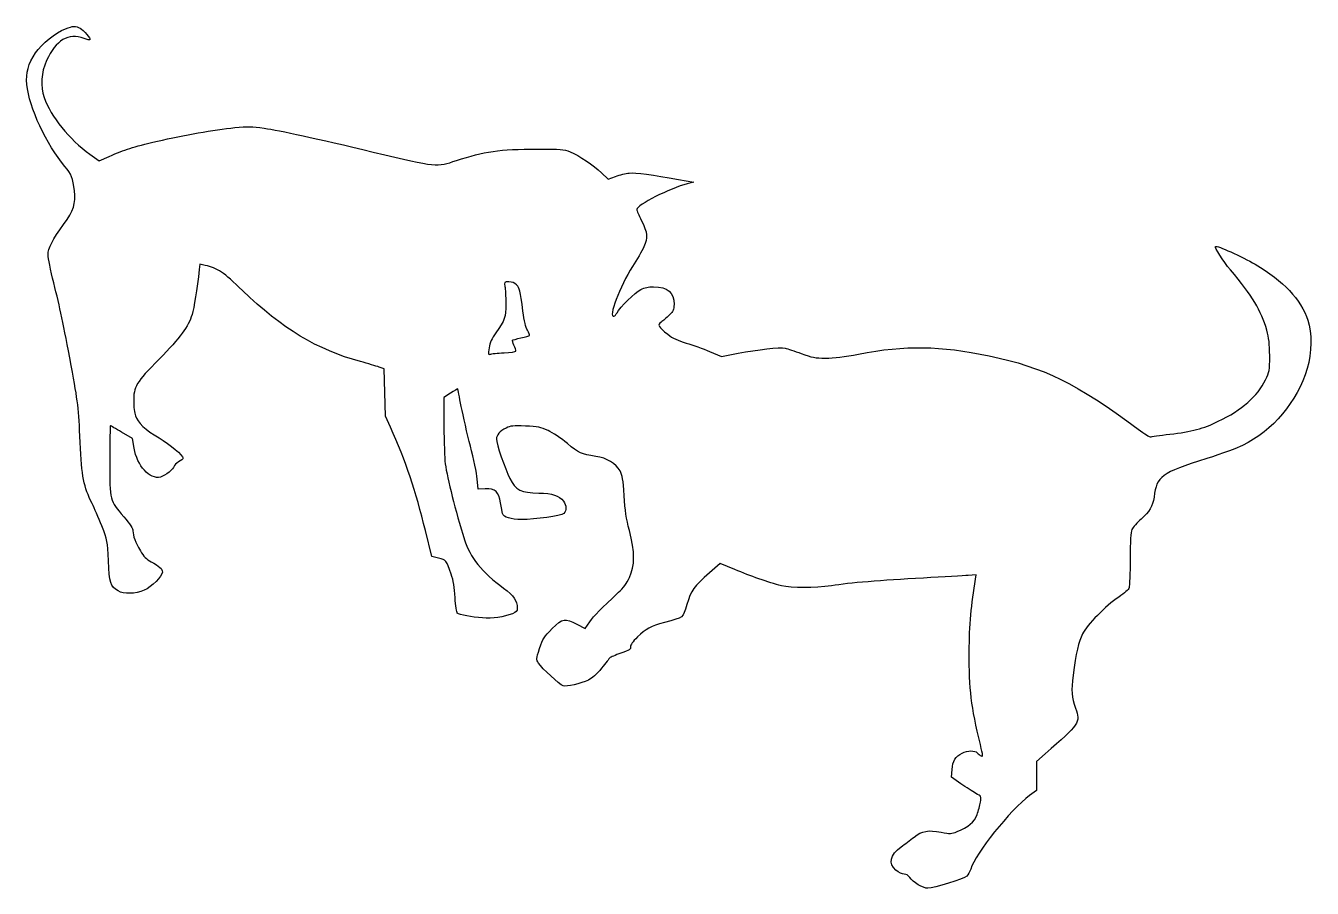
# Model space of a CAD drawing. Header units: centimetres. Extents: x -17.7 to 17.7, y -11.8 to 11.8.
import ezdxf

# ---------------------------------------------------------------- set-up
doc = ezdxf.new("R2010")
doc.units = ezdxf.units.CM
doc.header["$MEASUREMENT"] = 0
doc.layers.add('Layer 1', color=7, linetype='Continuous')

msp = doc.modelspace()

# ---------------------------------------------------------------- linework, layer by layer
at = {"layer": 'Layer 1'}
for points, knots in [([(-16.56292, 11.76514), (-16.83456, 11.65931), (-17.2085, 11.35592), (-17.38136, 11.10192), (-17.38136, 11.10192), (-17.58597, 10.80206), (-17.653, 10.55511), (-17.62125, 10.23761), (-17.62125, 10.23761), (-17.56128, 9.60261), (-17.08503, 8.58308), (-16.57703, 7.98689), (-16.57703, 7.98689), (-16.40417, 7.78581), (-16.35478, 7.65881), (-16.31597, 7.31661), (-16.31597, 7.31661), (-16.27364, 6.97442), (-16.34066, 6.76275), (-16.6123, 6.39586), (-16.6123, 6.39586), (-16.91569, 5.98311), (-17.03916, 5.73969), (-17.03916, 5.55625), (-17.03916, 5.55625), (-17.03916, 5.47864), (-16.9686, 5.12939), (-16.88394, 4.78719), (-16.88394, 4.78719), (-16.71108, 4.1028), (-16.61936, 3.66888), (-16.40769, 2.52236), (-16.40769, 2.52236), (-16.21366, 1.48167), (-16.20308, 1.38642), (-16.15722, 0.40569), (-16.15722, 0.40569), (-16.11489, -0.53975), (-16.06197, -0.80787), (-15.82914, -1.27), (-15.82914, -1.27), (-15.7727, -1.38642), (-15.65275, -1.66511), (-15.56456, -1.88736), (-15.56456, -1.88736), (-15.40581, -2.28953), (-15.40581, -2.29658), (-15.38464, -2.83986), (-15.38464, -2.83986), (-15.35995, -3.44311), (-15.3282, -3.54894), (-15.12006, -3.67242), (-15.12006, -3.67242), (-14.96484, -3.76414), (-14.64028, -3.75709), (-14.40039, -3.65125), (-14.40039, -3.65125), (-14.19931, -3.56306), (-13.89945, -3.26672), (-13.89945, -3.15383), (-13.89945, -3.15383), (-13.89945, -3.06564), (-13.98764, -2.98802), (-14.20989, -2.86808), (-14.20989, -2.86808), (-14.34747, -2.794), (-14.4145, -2.72697), (-14.50622, -2.56822), (-14.50622, -2.56822), (-14.64733, -2.32833), (-14.71083, -2.16253), (-14.71083, -2.02494), (-14.71083, -2.02494), (-14.71083, -1.95438), (-14.78139, -1.84502), (-14.9613, -1.63336), (-14.9613, -1.63336), (-15.35641, -1.17122), (-15.34583, -1.22061), (-15.34583, -0.09525), (-15.34583, -0.09525), (-15.34583, 0.43039), (-15.33877, 0.86431), (-15.33172, 0.86431), (-15.33172, 0.86431), (-15.32114, 0.86431), (-15.18355, 0.78317), (-15.02128, 0.68792), (-15.02128, 0.68792), (-15.02128, 0.68792), (-14.72495, 0.51153), (-14.72495, 0.51153), (-14.72495, 0.51153), (-14.72495, 0.51153), (-14.67909, 0.25047), (-14.67909, 0.25047), (-14.67909, 0.25047), (-14.59795, -0.23636), (-14.24517, -0.62089), (-13.95237, -0.54328), (-13.95237, -0.54328), (-13.82537, -0.508), (-13.58195, -0.31397), (-13.58195, -0.24695), (-13.58195, -0.24695), (-13.58195, -0.22226), (-13.52551, -0.16934), (-13.45848, -0.12701), (-13.45848, -0.12701), (-13.39145, -0.0882), (-13.33501, -0.04234), (-13.33501, -0.0247), (-13.33501, -0.0247), (-13.33501, 0.05291), (-13.69132, 0.35277), (-13.99118, 0.52916), (-13.99118, 0.52916), (-14.36512, 0.75141), (-14.58385, 0.95602), (-14.64382, 1.13947), (-14.64382, 1.13947), (-14.66851, 1.21003), (-14.68968, 1.38994), (-14.68968, 1.53458), (-14.68968, 1.53458), (-14.69321, 1.94027), (-14.62971, 2.04611), (-13.99118, 2.69522), (-13.99118, 2.69522), (-13.40204, 3.29494), (-13.1939, 3.57716), (-13.08807, 3.91936), (-13.08807, 3.91936), (-13.03163, 4.10633), (-12.95049, 4.6108), (-12.89051, 5.15408), (-12.89051, 5.15408), (-12.89051, 5.15408), (-12.87287, 5.30225), (-12.87287, 5.30225), (-12.87287, 5.30225), (-12.87287, 5.30225), (-12.7247, 5.26697), (-12.7247, 5.26697), (-12.7247, 5.26697), (-12.38956, 5.19289), (-12.22023, 5.08), (-11.70164, 4.57553), (-11.70164, 4.57553), (-10.61861, 3.53131), (-9.64495, 2.9457), (-8.46667, 2.6282), (-8.46667, 2.6282), (-8.26206, 2.57176), (-8.03275, 2.50473), (-7.95514, 2.47651), (-7.95514, 2.47651), (-7.95514, 2.47651), (-7.81403, 2.42712), (-7.81403, 2.42712), (-7.81403, 2.42712), (-7.81403, 2.42712), (-7.79639, 1.77801), (-7.79639, 1.77801), (-7.79639, 1.77801), (-7.79639, 1.77801), (-7.77875, 1.1289), (-7.77875, 1.1289), (-7.77875, 1.1289), (-7.77875, 1.1289), (-7.64469, 0.82904), (-7.64469, 0.82904), (-7.64469, 0.82904), (-7.22136, -0.10229), (-6.94266, -0.93485), (-6.68161, -2.01435), (-6.68161, -2.01435), (-6.68161, -2.01435), (-6.50875, -2.72696), (-6.50875, -2.72696), (-6.50875, -2.72696), (-6.50875, -2.72696), (-6.32178, -2.76929), (-6.32178, -2.76929), (-6.32178, -2.76929), (-6.11364, -2.81515), (-6.10306, -2.82926), (-5.97606, -3.20673), (-5.97606, -3.20673), (-5.91256, -3.38665), (-5.88081, -3.57009), (-5.8667, -3.85584), (-5.8667, -3.85584), (-5.85612, -4.07456), (-5.82789, -4.26506), (-5.80673, -4.27917), (-5.80673, -4.27917), (-5.74676, -4.32503), (-5.41162, -4.38853), (-5.11529, -4.41323), (-5.11529, -4.41323), (-4.84012, -4.43792), (-4.54026, -4.39206), (-4.29332, -4.29681), (-4.29332, -4.29681), (-4.18396, -4.25095), (-4.16279, -4.22625), (-4.16279, -4.14159), (-4.16279, -4.14159), (-4.16279, -3.93698), (-4.25098, -3.80645), (-4.53673, -3.59478), (-4.53673, -3.59478), (-5.12234, -3.16439), (-5.46806, -2.734), (-5.6127, -2.26481), (-5.6127, -2.26481), (-5.85964, -1.47106), (-6.07837, -0.58559), (-6.13834, -0.17637), (-6.13834, -0.17637), (-6.15598, -0.03879), (-6.17362, 0.42335), (-6.17362, 0.85374), (-6.17362, 0.85374), (-6.17362, 0.85374), (-6.17362, 1.63691), (-6.17362, 1.63691), (-6.17362, 1.63691), (-6.17362, 1.63691), (-5.99018, 1.76038), (-5.99018, 1.76038), (-5.99018, 1.76038), (-5.88787, 1.83094), (-5.80321, 1.88032), (-5.79615, 1.8768), (-5.79615, 1.8768), (-5.79262, 1.86974), (-5.74676, 1.65455), (-5.69737, 1.39349), (-5.69737, 1.39349), (-5.64798, 1.13243), (-5.53509, 0.64207), (-5.4469, 0.30341), (-5.4469, 0.30341), (-5.35871, -0.03526), (-5.27404, -0.44095), (-5.26346, -0.59617), (-5.26346, -0.59617), (-5.26346, -0.59617), (-5.23877, -0.87839), (-5.23877, -0.87839), (-5.23877, -0.87839), (-5.23877, -0.87839), (-5.04121, -0.86781), (-5.04121, -0.86781), (-5.04121, -0.86781), (-4.76252, -0.85723), (-4.66727, -0.94189), (-4.61788, -1.25234), (-4.61788, -1.25234), (-4.60024, -1.37934), (-4.57555, -1.50987), (-4.56496, -1.54515), (-4.56496, -1.54515), (-4.53321, -1.64746), (-4.33213, -1.71096), (-4.04285, -1.71096), (-4.04285, -1.71096), (-3.66538, -1.71096), (-2.95982, -1.60865), (-2.88574, -1.54163), (-2.88574, -1.54163), (-2.80107, -1.47107), (-2.8046, -1.31938), (-2.8928, -1.21002), (-2.8928, -1.21002), (-3.01627, -1.04774), (-3.19619, -0.9913), (-3.57013, -0.98424), (-3.57013, -0.98424), (-4.05344, -0.97718), (-4.20866, -0.89957), (-4.36388, -0.58207), (-4.36388, -0.58207), (-4.49794, -0.31043), (-4.73782, 0.37749), (-4.7343, 0.50096), (-4.7343, 0.50096), (-4.7343, 0.60679), (-4.64258, 0.71263), (-4.46619, 0.80082), (-4.46619, 0.80082), (-4.34272, 0.86432), (-4.27569, 0.87138), (-3.93702, 0.85726), (-3.93702, 0.85726), (-3.59835, 0.84315), (-3.51369, 0.82551), (-3.31613, 0.73379), (-3.31613, 0.73379), (-3.18913, 0.67735), (-2.95277, 0.51507), (-2.78696, 0.37748), (-2.78696, 0.37748), (-2.47652, 0.11642), (-2.40596, 0.08467), (-2.00027, 0.0247), (-2.00027, 0.0247), (-1.70041, -0.02116), (-1.45699, -0.16933), (-1.34058, -0.37394), (-1.34058, -0.37394), (-1.27002, -0.50094), (-1.25591, -0.59619), (-1.22769, -1.0548), (-1.22769, -1.0548), (-1.203, -1.46402), (-1.17125, -1.68627), (-1.08305, -2.01083), (-1.08305, -2.01083), (-0.92783, -2.6035), (-0.92783, -2.97391), (-1.08305, -3.302), (-1.08305, -3.302), (-1.15713, -3.46075), (-1.25238, -3.59481), (-1.37938, -3.70769), (-1.37938, -3.70769), (-1.87327, -4.16277), (-2.05319, -4.34622), (-2.17313, -4.51555), (-2.17313, -4.51555), (-2.17313, -4.51555), (-2.30013, -4.70252), (-2.30013, -4.70252), (-2.30013, -4.70252), (-2.30013, -4.70252), (-2.52944, -4.58258), (-2.52944, -4.58258), (-2.52944, -4.58258), (-2.85752, -4.40972), (-2.90691, -4.41677), (-3.19972, -4.70605), (-3.19972, -4.70605), (-3.43255, -4.9283), (-3.45725, -4.97063), (-3.54897, -5.24933), (-3.54897, -5.24933), (-3.64422, -5.54919), (-3.64422, -5.54919), (-3.57719, -5.65502), (-3.57719, -5.65502), (-3.48547, -5.79613), (-2.99863, -6.24416), (-2.90338, -6.27591), (-2.90338, -6.27591), (-2.80813, -6.30766), (-2.42007, -6.21594), (-2.20841, -6.11716), (-2.20841, -6.11716), (-2.09905, -6.06777), (-1.98616, -5.96547), (-1.84858, -5.7926), (-1.84858, -5.7926), (-1.73569, -5.65149), (-1.63339, -5.52449), (-1.61927, -5.50685), (-1.61927, -5.50685), (-1.60516, -5.49274), (-1.46758, -5.43277), (-1.31588, -5.37985), (-1.31588, -5.37985), (-1.07952, -5.29518), (-1.04071, -5.27049), (-1.0513, -5.20346), (-1.0513, -5.20346), (-1.05483, -5.15054), (-0.99838, -5.0694), (-0.86433, -4.93535), (-0.86433, -4.93535), (-0.62797, -4.70957), (-0.49744, -4.63902), (-0.1235, -4.53671), (-0.1235, -4.53671), (0.42683, -4.38502), (0.37039, -4.43088), (0.49033, -4.04635), (0.49033, -4.04635), (0.6138, -3.65477), (0.68436, -3.55246), (1.11827, -3.17499), (1.11827, -3.17499), (1.11827, -3.17499), (1.41108, -2.91746), (1.41108, -2.91746), (1.41108, -2.91746), (1.41108, -2.91746), (1.80972, -3.08327), (1.80972, -3.08327), (1.80972, -3.08327), (2.22953, -3.26319), (2.734, -3.43605), (3.0903, -3.52777), (3.0903, -3.52777), (3.37252, -3.5948), (4.00047, -3.59833), (4.46261, -3.52777), (4.46261, -3.52777), (4.96003, -3.45016), (5.81728, -3.3796), (6.98497, -3.3161), (6.98497, -3.3161), (7.53883, -3.28788), (8.09269, -3.25613), (8.21616, -3.24554), (8.21616, -3.24554), (8.21616, -3.24554), (8.43841, -3.23143), (8.43841, -3.23143), (8.43841, -3.23143), (8.43841, -3.23143), (8.42077, -3.34432), (8.42077, -3.34432), (8.42077, -3.34432), (8.2973, -4.03576), (8.24791, -4.61079), (8.24438, -5.34457), (8.24438, -5.34457), (8.24085, -6.38174), (8.29377, -6.83329), (8.5513, -7.89163), (8.5513, -7.89163), (8.62538, -8.19855), (8.62891, -8.2303), (8.57247, -8.20207), (8.57247, -8.20207), (8.54072, -8.18443), (8.49486, -8.14563), (8.46664, -8.1174), (8.46664, -8.1174), (8.40667, -8.04332), (8.195, -8.04684), (8.04683, -8.12446), (8.04683, -8.12446), (7.86691, -8.21265), (7.79283, -8.33613), (7.77166, -8.57602), (7.77166, -8.57602), (7.77166, -8.57602), (7.75755, -8.78416), (7.75755, -8.78416), (7.75755, -8.78416), (7.75755, -8.78416), (8.01508, -8.96408), (8.01508, -8.96408), (8.01508, -8.96408), (8.15619, -9.06286), (8.33964, -9.1828), (8.4243, -9.22866), (8.4243, -9.22866), (8.57952, -9.31333), (8.57952, -9.31333), (8.55483, -9.46855), (8.55483, -9.46855), (8.54072, -9.55674), (8.49839, -9.71197), (8.45958, -9.81427), (8.45958, -9.81427), (8.38197, -10.02241), (8.22322, -10.15646), (7.91277, -10.27994), (7.91277, -10.27994), (7.75049, -10.34344), (7.72227, -10.34344), (7.47533, -10.29758), (7.47533, -10.29758), (7.11902, -10.22702), (6.95675, -10.25525), (6.73097, -10.43164), (6.73097, -10.43164), (6.62866, -10.50925), (6.46639, -10.6292), (6.37466, -10.69622), (6.37466, -10.69622), (6.06774, -10.922), (6.01483, -11.15836), (6.23355, -11.33828), (6.23355, -11.33828), (6.30763, -11.40178), (6.40641, -11.44764), (6.45933, -11.44764), (6.45933, -11.44764), (6.52283, -11.44764), (6.57222, -11.47939), (6.61102, -11.53936), (6.61102, -11.53936), (6.69921, -11.66989), (6.97791, -11.83569), (7.11196, -11.83569), (7.11196, -11.83569), (7.26365, -11.83569), (8.10327, -11.57463), (8.18088, -11.50408), (8.18088, -11.50408), (8.21616, -11.47233), (8.26202, -11.38414), (8.28671, -11.31005), (8.28671, -11.31005), (8.41018, -10.88672), (9.36974, -9.68727), (9.90243, -9.28511), (9.90243, -9.28511), (9.90243, -9.28511), (10.0894, -9.14753), (10.0894, -9.14753), (10.0894, -9.14753), (10.0894, -9.14753), (10.0894, -8.74889), (10.0894, -8.74889), (10.0894, -8.74889), (10.0894, -8.74889), (10.0894, -8.35025), (10.0894, -8.35025), (10.0894, -8.35025), (10.0894, -8.35025), (10.32929, -8.14564), (10.32929, -8.14564), (10.32929, -8.14564), (11.27473, -7.32367), (11.30296, -7.28133), (11.16185, -6.89328), (11.16185, -6.89328), (11.05249, -6.58284), (11.04191, -6.41703), (11.09482, -5.98664), (11.09482, -5.98664), (11.17243, -5.37633), (11.24299, -5.06589), (11.35235, -4.8507), (11.35235, -4.8507), (11.47582, -4.60376), (11.99441, -4.07459), (12.34718, -3.84176), (12.34718, -3.84176), (12.51299, -3.72887), (12.61882, -3.63715), (12.63293, -3.5807), (12.63293, -3.5807), (12.64704, -3.53131), (12.65762, -3.17853), (12.66115, -2.79401), (12.66115, -2.79401), (12.66468, -2.29659), (12.67879, -2.06376), (12.71054, -1.98262), (12.71054, -1.98262), (12.73876, -1.91912), (12.85165, -1.79212), (12.96101, -1.69687), (12.96101, -1.69687), (13.19032, -1.50284), (13.28204, -1.34409), (13.31732, -1.09362), (13.31732, -1.09362), (13.39493, -0.51154), (13.49371, -0.44098), (14.76371, -0.03529), (14.76371, -0.03529), (15.17293, 0.09524), (15.6139, 0.25752), (15.74796, 0.32454), (15.74796, 0.32454), (16.57699, 0.73023), (17.24727, 1.52751), (17.5189, 2.43415), (17.5189, 2.43415), (17.64943, 2.87159), (17.66001, 3.4184), (17.54007, 3.76059), (17.54007, 3.76059), (17.33899, 4.34267), (16.86979, 4.84362), (16.09368, 5.2987), (16.09368, 5.2987), (15.73737, 5.51037), (15.03887, 5.82434), (15.0036, 5.78906), (15.0036, 5.78906), (14.97185, 5.75731), (15.20468, 5.39395), (15.41635, 5.14348), (15.41635, 5.14348), (16.01254, 4.4344), (16.25949, 4.0287), (16.41118, 3.49248), (16.41118, 3.49248), (16.47115, 3.27023), (16.48879, 3.11854), (16.49232, 2.78692), (16.49232, 2.78692), (16.49232, 2.37417), (16.48879, 2.353), (16.3759, 2.1237), (16.3759, 2.1237), (16.15365, 1.67214), (15.72679, 1.2982), (15.08121, 0.98776), (15.08121, 0.98776), (14.6614, 0.78315), (14.35449, 0.70201), (13.74771, 0.63498), (13.74771, 0.63498), (13.47254, 0.60323), (13.23618, 0.56795), (13.21854, 0.55737), (13.21854, 0.55737), (13.20443, 0.55031), (13.05273, 0.64556), (12.8834, 0.76904), (12.8834, 0.76904), (11.1689, 2.03904), (10.30459, 2.4659), (8.79118, 2.7834), (8.79118, 2.7834), (7.43299, 3.06915), (6.51224, 3.08326), (5.20343, 2.83279), (5.20343, 2.83279), (4.82596, 2.75871), (4.52962, 2.72343), (4.30385, 2.72343), (4.30385, 2.72343), (4.00399, 2.72343), (3.93343, 2.73754), (3.63357, 2.8469), (3.63357, 2.8469), (3.45013, 2.91746), (3.25257, 2.98448), (3.1926, 2.99507), (3.1926, 2.99507), (3.03738, 3.02682), (2.43413, 2.95979), (1.90496, 2.85396), (1.90496, 2.85396), (1.90496, 2.85396), (1.44635, 2.76224), (1.44635, 2.76224), (1.44635, 2.76224), (1.44635, 2.76224), (1.11827, 2.90335), (1.11827, 2.90335), (1.11827, 2.90335), (0.94188, 2.98096), (0.6526, 3.08679), (0.47621, 3.13618), (0.47621, 3.13618), (0.24338, 3.20321), (0.11285, 3.26671), (-0.03179, 3.37607), (-0.03179, 3.37607), (-0.29285, 3.58421), (-0.32107, 3.6336), (-0.21171, 3.71121), (-0.21171, 3.71121), (-0.16232, 3.74296), (-0.06354, 3.82763), (0.01054, 3.90171), (0.01054, 3.90171), (0.12343, 4.0146), (0.14107, 4.0534), (0.14107, 4.19452), (0.14107, 4.19452), (0.14107, 4.52966), (-0.02826, 4.6743), (-0.41985, 4.67783), (-0.41985, 4.67783), (-0.56096, 4.68136), (-0.66679, 4.66019), (-0.7691, 4.60727), (-0.7691, 4.60727), (-0.92432, 4.52966), (-1.35118, 4.10985), (-1.42174, 3.96874), (-1.42174, 3.96874), (-1.44643, 3.92288), (-1.48524, 3.88055), (-1.50641, 3.86996), (-1.50641, 3.86996), (-1.67927, 3.81704), (-1.34766, 4.69546), (-0.99488, 5.23874), (-0.99488, 5.23874), (-0.87846, 5.42218), (-0.73735, 5.6656), (-0.68444, 5.77849), (-0.68444, 5.77849), (-0.57155, 6.03249), (-0.58213, 6.15949), (-0.75852, 6.50874), (-0.75852, 6.50874), (-0.82555, 6.6428), (-0.88199, 6.77685), (-0.88199, 6.80155), (-0.88199, 6.80155), (-0.88199, 6.92149), (0.03523, 7.39069), (0.5009, 7.51063), (0.5009, 7.51063), (0.5009, 7.51063), (0.68082, 7.55649), (0.68082, 7.55649), (0.68082, 7.55649), (0.68082, 7.55649), (0.26101, 7.63057), (0.26101, 7.63057), (0.26101, 7.63057), (-0.43396, 7.75757), (-0.91727, 7.82107), (-1.09013, 7.80343), (-1.09013, 7.80343), (-1.17832, 7.79637), (-1.34766, 7.75404), (-1.46055, 7.71171), (-1.46055, 7.71171), (-1.46055, 7.71171), (-1.66869, 7.6341), (-1.66869, 7.6341), (-1.66869, 7.6341), (-1.66869, 7.6341), (-1.84861, 7.80696), (-1.84861, 7.80696), (-1.84861, 7.80696), (-2.07439, 8.02568), (-2.45539, 8.28321), (-2.71292, 8.38552), (-2.71292, 8.38552), (-2.89636, 8.4596), (-2.96339, 8.46666), (-3.59839, 8.46313), (-3.59839, 8.46313), (-4.66731, 8.4596), (-5.05889, 8.40316), (-5.82795, 8.14916), (-5.82795, 8.14916), (-6.39239, 7.96572), (-6.32889, 7.95866), (-8.11395, 8.38199), (-8.11395, 8.38199), (-9.67676, 8.75593), (-10.69276, 8.97818), (-11.10551, 9.03463), (-11.10551, 9.03463), (-11.44418, 9.08402), (-11.56765, 9.08755), (-11.90984, 9.05227), (-11.90984, 9.05227), (-12.50251, 8.9923), (-13.29978, 8.85119), (-14.04062, 8.67833), (-14.04062, 8.67833), (-14.73206, 8.51605), (-14.91551, 8.45608), (-15.36001, 8.26205), (-15.36001, 8.26205), (-15.36001, 8.26205), (-15.63518, 8.13858), (-15.63518, 8.13858), (-15.63518, 8.13858), (-15.63518, 8.13858), (-15.88918, 8.3185), (-15.88918, 8.3185), (-15.88918, 8.3185), (-16.46774, 8.73831), (-16.96162, 9.34861), (-17.1486, 9.87778), (-17.1486, 9.87778), (-17.25796, 10.1847), (-17.22974, 10.5657), (-17.08157, 10.89378), (-17.08157, 10.89378), (-16.82051, 11.45822), (-16.4889, 11.65578), (-16.05146, 11.50056), (-16.05146, 11.50056), (-15.96679, 11.47234), (-15.89271, 11.45117), (-15.88918, 11.45823), (-15.88918, 11.45823), (-15.86096, 11.48645), (-16.06557, 11.7334), (-16.15729, 11.78279), (-16.15729, 11.78279), (-16.28782, 11.84982), (-16.34779, 11.84629), (-16.56298, 11.76515), (-16.56298, 11.76515), (-16.56298, 11.76515), (-16.56292, 11.76514), (-16.56292, 11.76514)], [0, 0, 0, 0, 0.00497512, 0.00497512, 0.00497512, 0.00497512, 0.00995025, 0.00995025, 0.00995025, 0.00995025, 0.01492537, 0.01492537, 0.01492537, 0.01492537, 0.0199005, 0.0199005, 0.0199005, 0.0199005, 0.02487562, 0.02487562, 0.02487562, 0.02487562, 0.02985075, 0.02985075, 0.02985075, 0.02985075, 0.03482587, 0.03482587, 0.03482587, 0.03482587, 0.039801, 0.039801, 0.039801, 0.039801, 0.04477612, 0.04477612, 0.04477612, 0.04477612, 0.04975124, 0.04975124, 0.04975124, 0.04975124, 0.05472637, 0.05472637, 0.05472637, 0.05472637, 0.05970149, 0.05970149, 0.05970149, 0.05970149, 0.06467662, 0.06467662, 0.06467662, 0.06467662, 0.06965174, 0.06965174, 0.06965174, 0.06965174, 0.07462687, 0.07462687, 0.07462687, 0.07462687, 0.07960199, 0.07960199, 0.07960199, 0.07960199, 0.08457711, 0.08457711, 0.08457711, 0.08457711, 0.08955224, 0.08955224, 0.08955224, 0.08955224, 0.09452736, 0.09452736, 0.09452736, 0.09452736, 0.09950249, 0.09950249, 0.09950249, 0.09950249, 0.10447761, 0.10447761, 0.10447761, 0.10447761, 0.10945274, 0.10945274, 0.10945274, 0.10945274, 0.11442786, 0.11442786, 0.11442786, 0.11442786, 0.11940299, 0.11940299, 0.11940299, 0.11940299, 0.12437811, 0.12437811, 0.12437811, 0.12437811, 0.12935323, 0.12935323, 0.12935323, 0.12935323, 0.13432836, 0.13432836, 0.13432836, 0.13432836, 0.13930348, 0.13930348, 0.13930348, 0.13930348, 0.14427861, 0.14427861, 0.14427861, 0.14427861, 0.14925373, 0.14925373, 0.14925373, 0.14925373, 0.15422886, 0.15422886, 0.15422886, 0.15422886, 0.15920398, 0.15920398, 0.15920398, 0.15920398, 0.1641791, 0.1641791, 0.1641791, 0.1641791, 0.16915423, 0.16915423, 0.16915423, 0.16915423, 0.17412935, 0.17412935, 0.17412935, 0.17412935, 0.17910448, 0.17910448, 0.17910448, 0.17910448, 0.1840796, 0.1840796, 0.1840796, 0.1840796, 0.18905473, 0.18905473, 0.18905473, 0.18905473, 0.19402985, 0.19402985, 0.19402985, 0.19402985, 0.19900498, 0.19900498, 0.19900498, 0.19900498, 0.2039801, 0.2039801, 0.2039801, 0.2039801, 0.20895522, 0.20895522, 0.20895522, 0.20895522, 0.21393035, 0.21393035, 0.21393035, 0.21393035, 0.21890547, 0.21890547, 0.21890547, 0.21890547, 0.2238806, 0.2238806, 0.2238806, 0.2238806, 0.22885572, 0.22885572, 0.22885572, 0.22885572, 0.23383085, 0.23383085, 0.23383085, 0.23383085, 0.23880597, 0.23880597, 0.23880597, 0.23880597, 0.24378109, 0.24378109, 0.24378109, 0.24378109, 0.24875622, 0.24875622, 0.24875622, 0.24875622, 0.25373134, 0.25373134, 0.25373134, 0.25373134, 0.25870647, 0.25870647, 0.25870647, 0.25870647, 0.26368159, 0.26368159, 0.26368159, 0.26368159, 0.26865672, 0.26865672, 0.26865672, 0.26865672, 0.27363184, 0.27363184, 0.27363184, 0.27363184, 0.27860697, 0.27860697, 0.27860697, 0.27860697, 0.28358209, 0.28358209, 0.28358209, 0.28358209, 0.28855721, 0.28855721, 0.28855721, 0.28855721, 0.29353234, 0.29353234, 0.29353234, 0.29353234, 0.29850746, 0.29850746, 0.29850746, 0.29850746, 0.30348259, 0.30348259, 0.30348259, 0.30348259, 0.30845771, 0.30845771, 0.30845771, 0.30845771, 0.31343284, 0.31343284, 0.31343284, 0.31343284, 0.31840796, 0.31840796, 0.31840796, 0.31840796, 0.32338308, 0.32338308, 0.32338308, 0.32338308, 0.32835821, 0.32835821, 0.32835821, 0.32835821, 0.33333333, 0.33333333, 0.33333333, 0.33333333, 0.33830846, 0.33830846, 0.33830846, 0.33830846, 0.34328358, 0.34328358, 0.34328358, 0.34328358, 0.34825871, 0.34825871, 0.34825871, 0.34825871, 0.35323383, 0.35323383, 0.35323383, 0.35323383, 0.35820896, 0.35820896, 0.35820896, 0.35820896, 0.36318408, 0.36318408, 0.36318408, 0.36318408, 0.3681592, 0.3681592, 0.3681592, 0.3681592, 0.37313433, 0.37313433, 0.37313433, 0.37313433, 0.37810945, 0.37810945, 0.37810945, 0.37810945, 0.38308458, 0.38308458, 0.38308458, 0.38308458, 0.3880597, 0.3880597, 0.3880597, 0.3880597, 0.39303483, 0.39303483, 0.39303483, 0.39303483, 0.39800995, 0.39800995, 0.39800995, 0.39800995, 0.40298507, 0.40298507, 0.40298507, 0.40298507, 0.4079602, 0.4079602, 0.4079602, 0.4079602, 0.41293532, 0.41293532, 0.41293532, 0.41293532, 0.41791045, 0.41791045, 0.41791045, 0.41791045, 0.42288557, 0.42288557, 0.42288557, 0.42288557, 0.4278607, 0.4278607, 0.4278607, 0.4278607, 0.43283582, 0.43283582, 0.43283582, 0.43283582, 0.43781095, 0.43781095, 0.43781095, 0.43781095, 0.44278607, 0.44278607, 0.44278607, 0.44278607, 0.44776119, 0.44776119, 0.44776119, 0.44776119, 0.45273632, 0.45273632, 0.45273632, 0.45273632, 0.45771144, 0.45771144, 0.45771144, 0.45771144, 0.46268657, 0.46268657, 0.46268657, 0.46268657, 0.46766169, 0.46766169, 0.46766169, 0.46766169, 0.47263682, 0.47263682, 0.47263682, 0.47263682, 0.47761194, 0.47761194, 0.47761194, 0.47761194, 0.48258706, 0.48258706, 0.48258706, 0.48258706, 0.48756219, 0.48756219, 0.48756219, 0.48756219, 0.49253731, 0.49253731, 0.49253731, 0.49253731, 0.49751244, 0.49751244, 0.49751244, 0.49751244, 0.50248756, 0.50248756, 0.50248756, 0.50248756, 0.50746269, 0.50746269, 0.50746269, 0.50746269, 0.51243781, 0.51243781, 0.51243781, 0.51243781, 0.51741294, 0.51741294, 0.51741294, 0.51741294, 0.52238806, 0.52238806, 0.52238806, 0.52238806, 0.52736318, 0.52736318, 0.52736318, 0.52736318, 0.53233831, 0.53233831, 0.53233831, 0.53233831, 0.53731343, 0.53731343, 0.53731343, 0.53731343, 0.54228856, 0.54228856, 0.54228856, 0.54228856, 0.54726368, 0.54726368, 0.54726368, 0.54726368, 0.55223881, 0.55223881, 0.55223881, 0.55223881, 0.55721393, 0.55721393, 0.55721393, 0.55721393, 0.56218905, 0.56218905, 0.56218905, 0.56218905, 0.56716418, 0.56716418, 0.56716418, 0.56716418, 0.5721393, 0.5721393, 0.5721393, 0.5721393, 0.57711443, 0.57711443, 0.57711443, 0.57711443, 0.58208955, 0.58208955, 0.58208955, 0.58208955, 0.58706468, 0.58706468, 0.58706468, 0.58706468, 0.5920398, 0.5920398, 0.5920398, 0.5920398, 0.59701493, 0.59701493, 0.59701493, 0.59701493, 0.60199005, 0.60199005, 0.60199005, 0.60199005, 0.60696517, 0.60696517, 0.60696517, 0.60696517, 0.6119403, 0.6119403, 0.6119403, 0.6119403, 0.61691542, 0.61691542, 0.61691542, 0.61691542, 0.62189055, 0.62189055, 0.62189055, 0.62189055, 0.62686567, 0.62686567, 0.62686567, 0.62686567, 0.6318408, 0.6318408, 0.6318408, 0.6318408, 0.63681592, 0.63681592, 0.63681592, 0.63681592, 0.64179104, 0.64179104, 0.64179104, 0.64179104, 0.64676617, 0.64676617, 0.64676617, 0.64676617, 0.65174129, 0.65174129, 0.65174129, 0.65174129, 0.65671642, 0.65671642, 0.65671642, 0.65671642, 0.66169154, 0.66169154, 0.66169154, 0.66169154, 0.66666667, 0.66666667, 0.66666667, 0.66666667, 0.67164179, 0.67164179, 0.67164179, 0.67164179, 0.67661692, 0.67661692, 0.67661692, 0.67661692, 0.68159204, 0.68159204, 0.68159204, 0.68159204, 0.68656716, 0.68656716, 0.68656716, 0.68656716, 0.69154229, 0.69154229, 0.69154229, 0.69154229, 0.69651741, 0.69651741, 0.69651741, 0.69651741, 0.70149254, 0.70149254, 0.70149254, 0.70149254, 0.70646766, 0.70646766, 0.70646766, 0.70646766, 0.71144279, 0.71144279, 0.71144279, 0.71144279, 0.71641791, 0.71641791, 0.71641791, 0.71641791, 0.72139303, 0.72139303, 0.72139303, 0.72139303, 0.72636816, 0.72636816, 0.72636816, 0.72636816, 0.73134328, 0.73134328, 0.73134328, 0.73134328, 0.73631841, 0.73631841, 0.73631841, 0.73631841, 0.74129353, 0.74129353, 0.74129353, 0.74129353, 0.74626866, 0.74626866, 0.74626866, 0.74626866, 0.75124378, 0.75124378, 0.75124378, 0.75124378, 0.75621891, 0.75621891, 0.75621891, 0.75621891, 0.76119403, 0.76119403, 0.76119403, 0.76119403, 0.76616915, 0.76616915, 0.76616915, 0.76616915, 0.77114428, 0.77114428, 0.77114428, 0.77114428, 0.7761194, 0.7761194, 0.7761194, 0.7761194, 0.78109453, 0.78109453, 0.78109453, 0.78109453, 0.78606965, 0.78606965, 0.78606965, 0.78606965, 0.79104478, 0.79104478, 0.79104478, 0.79104478, 0.7960199, 0.7960199, 0.7960199, 0.7960199, 0.80099502, 0.80099502, 0.80099502, 0.80099502, 0.80597015, 0.80597015, 0.80597015, 0.80597015, 0.81094527, 0.81094527, 0.81094527, 0.81094527, 0.8159204, 0.8159204, 0.8159204, 0.8159204, 0.82089552, 0.82089552, 0.82089552, 0.82089552, 0.82587065, 0.82587065, 0.82587065, 0.82587065, 0.83084577, 0.83084577, 0.83084577, 0.83084577, 0.8358209, 0.8358209, 0.8358209, 0.8358209, 0.84079602, 0.84079602, 0.84079602, 0.84079602, 0.84577114, 0.84577114, 0.84577114, 0.84577114, 0.85074627, 0.85074627, 0.85074627, 0.85074627, 0.85572139, 0.85572139, 0.85572139, 0.85572139, 0.86069652, 0.86069652, 0.86069652, 0.86069652, 0.86567164, 0.86567164, 0.86567164, 0.86567164, 0.87064677, 0.87064677, 0.87064677, 0.87064677, 0.87562189, 0.87562189, 0.87562189, 0.87562189, 0.88059701, 0.88059701, 0.88059701, 0.88059701, 0.88557214, 0.88557214, 0.88557214, 0.88557214, 0.89054726, 0.89054726, 0.89054726, 0.89054726, 0.89552239, 0.89552239, 0.89552239, 0.89552239, 0.90049751, 0.90049751, 0.90049751, 0.90049751, 0.90547264, 0.90547264, 0.90547264, 0.90547264, 0.91044776, 0.91044776, 0.91044776, 0.91044776, 0.91542289, 0.91542289, 0.91542289, 0.91542289, 0.92039801, 0.92039801, 0.92039801, 0.92039801, 0.92537313, 0.92537313, 0.92537313, 0.92537313, 0.93034826, 0.93034826, 0.93034826, 0.93034826, 0.93532338, 0.93532338, 0.93532338, 0.93532338, 0.94029851, 0.94029851, 0.94029851, 0.94029851, 0.94527363, 0.94527363, 0.94527363, 0.94527363, 0.95024876, 0.95024876, 0.95024876, 0.95024876, 0.95522388, 0.95522388, 0.95522388, 0.95522388, 0.960199, 0.960199, 0.960199, 0.960199, 0.96517413, 0.96517413, 0.96517413, 0.96517413, 0.97014925, 0.97014925, 0.97014925, 0.97014925, 0.97512438, 0.97512438, 0.97512438, 0.97512438, 0.9800995, 0.9800995, 0.9800995, 0.9800995, 0.98507463, 0.98507463, 0.98507463, 0.98507463, 0.99004975, 0.99004975, 0.99004975, 0.99004975, 1, 1, 1, 1]), ([(-4.18042, 4.73075), (-4.0887, 4.63903), (-4.08164, 4.60022), (-4.00403, 4.00756), (-4.00403, 4.00756), (-3.96875, 3.73945), (-3.92995, 3.56659), (-3.88056, 3.48545), (-3.88056, 3.48545), (-3.84175, 3.41489), (-3.81353, 3.35492), (-3.82412, 3.34434), (-3.82412, 3.34434), (-3.83118, 3.33728), (-3.93701, 3.30553), (-4.06048, 3.27731), (-4.06048, 3.27731), (-4.18395, 3.24909), (-4.28626, 3.22087), (-4.29331, 3.21381), (-4.29331, 3.21381), (-4.30037, 3.20675), (-4.2792, 3.14678), (-4.25098, 3.07623), (-4.25098, 3.07623), (-4.22276, 3.00567), (-4.19806, 2.93159), (-4.19806, 2.91395), (-4.19806, 2.91395), (-4.19806, 2.89631), (-4.34623, 2.87514), (-4.52262, 2.86809), (-4.52262, 2.86809), (-4.70254, 2.86103), (-4.8754, 2.8434), (-4.90715, 2.82928), (-4.90715, 2.82928), (-4.95654, 2.80459), (-4.96007, 2.82222), (-4.93184, 3.00214), (-4.93184, 3.00214), (-4.91067, 3.15031), (-4.86128, 3.25614), (-4.7484, 3.41842), (-4.7484, 3.41842), (-4.4944, 3.77825), (-4.47676, 3.82764), (-4.47676, 4.21923), (-4.47676, 4.21923), (-4.47676, 4.41326), (-4.48734, 4.62492), (-4.50145, 4.69195), (-4.50145, 4.69195), (-4.52262, 4.81542), (-4.52262, 4.81542), (-4.39562, 4.81542), (-4.39562, 4.81542), (-4.3039, 4.81542), (-4.2404, 4.79073), (-4.18043, 4.73075), (-4.18043, 4.73075), (-4.18043, 4.73075), (-4.18042, 4.73075), (-4.18042, 4.73075)], [0, 0, 0, 0, 0.05882353, 0.05882353, 0.05882353, 0.05882353, 0.11764706, 0.11764706, 0.11764706, 0.11764706, 0.17647059, 0.17647059, 0.17647059, 0.17647059, 0.23529412, 0.23529412, 0.23529412, 0.23529412, 0.29411765, 0.29411765, 0.29411765, 0.29411765, 0.35294118, 0.35294118, 0.35294118, 0.35294118, 0.41176471, 0.41176471, 0.41176471, 0.41176471, 0.47058824, 0.47058824, 0.47058824, 0.47058824, 0.52941176, 0.52941176, 0.52941176, 0.52941176, 0.58823529, 0.58823529, 0.58823529, 0.58823529, 0.64705882, 0.64705882, 0.64705882, 0.64705882, 0.70588235, 0.70588235, 0.70588235, 0.70588235, 0.76470588, 0.76470588, 0.76470588, 0.76470588, 0.82352941, 0.82352941, 0.82352941, 0.82352941, 0.88235294, 0.88235294, 0.88235294, 0.88235294, 1, 1, 1, 1])]:
    msp.add_open_spline(points, degree=3, knots=knots, dxfattribs=at)

doc.saveas('drawing.dxf')
